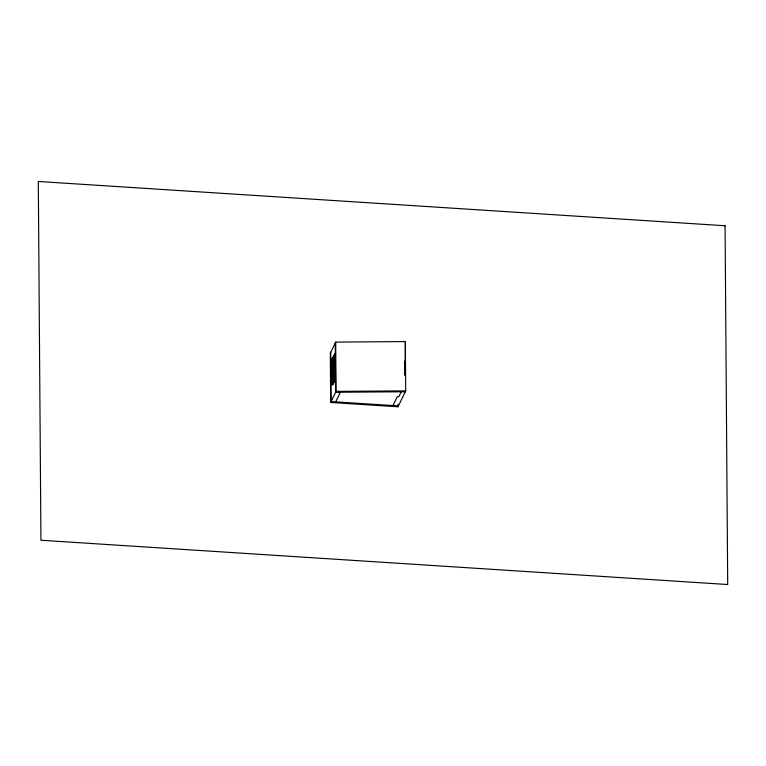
<?xml version="1.0" encoding="UTF-8"?>
<svg xmlns="http://www.w3.org/2000/svg" width="766" height="766" viewBox="0 0 766 766"><rect width="100%" height="100%" fill="white"/><g stroke="black" fill="none" stroke-linecap="round" stroke-linejoin="round"><path stroke-width="1.15" d="M335.69 342.096L330.318 353.155L330.673 402.456L397.975 406.794L405.712 390.871L405.348 341.579L335.69 342.096L336.054 391.388L330.673 402.456M331.956 359.13L334.761 353.835L334.953 379.371L332.329 384.771L331.956 359.13L332.329 384.771M332.607 359.292L335.144 353.854M332.664 367.038L333.373 365.583L333.315 357.837M335.163 361.906L334.455 363.362L334.397 355.615L335.46 355.683M332.674 367.977L333.382 366.512L333.44 374.268L332.731 375.723M335.163 362.845L334.455 364.3L334.512 372.046L335.221 370.591M332.741 376.661L333.449 375.196L333.507 382.952L332.798 384.408M335.23 371.52L334.522 372.985L334.579 380.731L335.652 380.798M334.579 380.731L335.288 379.275M333.267 383.651L335.336 379.4M332.961 402.6L333.392 401.729M338.419 391.369L337.998 392.24L340.363 392.23L335.68 401.872M405.348 341.579L405.166 375.321M392.987 405.568L397.248 396.798L398.904 396.625L401.26 391.78M394.854 406.593L395.275 405.712M336.054 391.388L405.712 390.871M405.281 391.752L335.623 392.259L335.259 342.967M398.406 405.923L331.103 401.575L330.74 352.283M404.831 361.054L404.936 375.196M397.966 404.448L397.975 406.794M335.106 354.16L335.125 357.483M334.206 355.999L334.263 363.745L333.555 365.2L333.507 357.454M332.568 359.168L332.75 384.714M334.273 364.683L333.564 366.138L333.622 373.885L334.33 372.429L334.273 364.683M334.34 373.358L333.631 374.823L333.689 382.569L334.397 381.114L334.34 373.358M725.067 225.759L38.3 181.475L40.933 540.241L727.7 584.525L725.067 225.759"/></g></svg>
